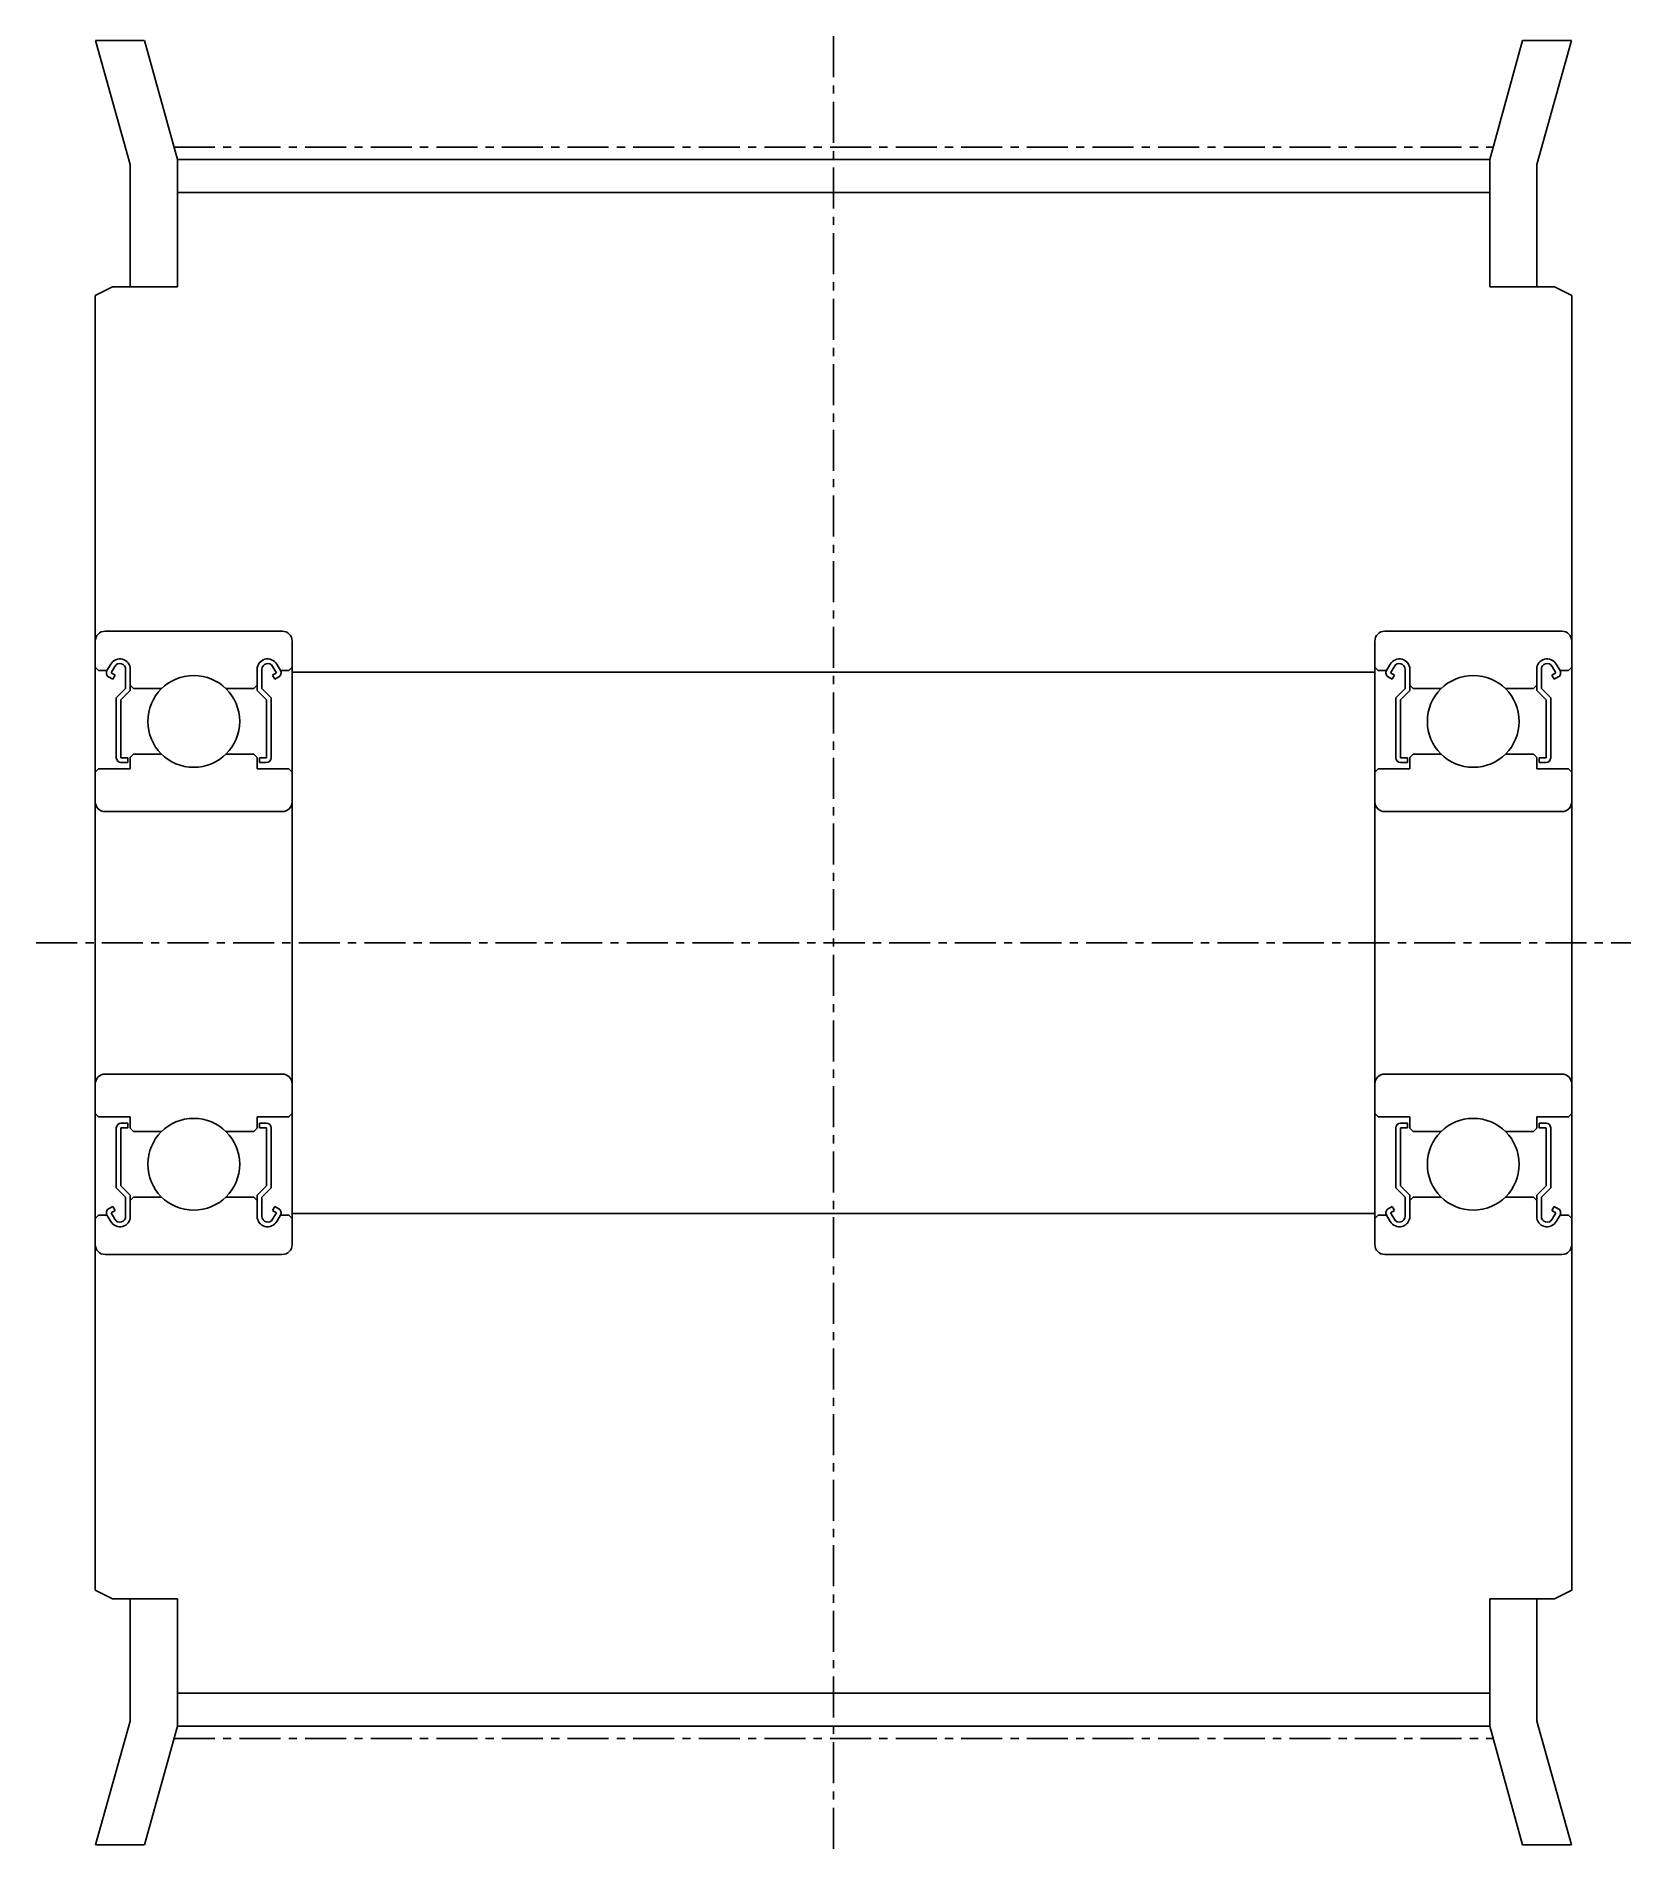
# Model space of a CAD drawing. Extents: x -286 to -13, y -61 to 129.
# Drawn here: x -61.6 to -13, y 74.1 to 129.3 of the extents above; entities outside this region: 2.
import ezdxf

# ---------------------------------------------------------------- set-up
doc = ezdxf.new("R2010")
doc.units = 0
doc.linetypes.add('CENTER', pattern=[2, 1.25, -0.25, 0.25, -0.25])
doc.layers.get('0').update_dxf_attribs({"linetype": 'CONTINUOUS'})
doc.layers.add('CENTER', color=1, linetype='CENTER')

msp = doc.modelspace()

# ---------------------------------------------------------------- linework, layer by layer
for p, q in [((-59.752, 129.172), (-58.695, 125.395)), ((-59.752, 129.172), (-58.261, 129.172)), ((-58.26, 129.172), (-57.255, 125.547)), ((-17.255, 125.547), (-16.251, 129.172)), ((-16.251, 129.172), (-14.76, 129.172)), ((-14.759, 129.172), (-15.815, 125.395)), ((-57.255, 125.547), (-17.255, 125.547)), ((-57.255, 121.672), (-57.255, 125.547)), ((-17.255, 121.672), (-17.255, 125.547)), ((-58.695, 121.672), (-58.695, 125.395)), ((-15.815, 121.672), (-15.815, 125.395)), ((-57.255, 124.542), (-17.255, 124.542)), ((-59.755, 121.402), (-59.235, 121.672)), ((-59.235, 121.672), (-57.255, 121.672)), ((-17.255, 121.672), (-15.275, 121.672)), ((-15.275, 121.672), (-14.755, 121.402)), ((-59.755, 81.942), (-59.755, 121.402)), ((-14.755, 81.942), (-14.755, 121.402)), ((-59.455, 111.172), (-54.055, 111.172)), ((-15.055, 111.172), (-20.455, 111.172)), ((-59.755, 110.872), (-59.755, 101.672)), ((-53.755, 110.872), (-53.755, 101.672)), ((-20.755, 110.872), (-20.755, 101.672)), ((-14.755, 110.872), (-14.755, 101.672)), ((-59.755, 110.072), (-59.655, 109.972)), ((-59.655, 109.972), (-59.4, 109.972)), ((-59.4, 109.972), (-59.284, 110.168)), ((-59.276, 109.901), (-59.16, 110.097)), ((-58.831, 110.008), (-58.831, 109.422)), ((-58.688, 110.008), (-58.688, 109.363)), ((-54.822, 110.008), (-54.822, 109.363)), ((-54.68, 110.008), (-54.68, 109.422)), ((-54.234, 109.901), (-54.35, 110.097)), ((-54.111, 109.972), (-54.227, 110.168)), ((-53.855, 109.972), (-54.111, 109.972)), ((-53.755, 110.072), (-53.855, 109.972)), ((-20.755, 110.072), (-20.655, 109.972)), ((-20.655, 109.972), (-20.4, 109.972)), ((-20.4, 109.972), (-20.284, 110.168)), ((-20.276, 109.901), (-20.16, 110.097)), ((-19.831, 110.008), (-19.831, 109.422)), ((-19.688, 110.008), (-19.688, 109.363)), ((-15.822, 110.008), (-15.822, 109.363)), ((-15.68, 110.008), (-15.68, 109.422)), ((-15.234, 109.901), (-15.35, 110.097)), ((-15.111, 109.972), (-15.227, 110.168)), ((-14.855, 109.972), (-15.111, 109.972)), ((-14.755, 110.072), (-14.855, 109.972)), ((-59.348, 109.778), (-59.224, 109.706)), ((-59.153, 109.83), (-59.276, 109.901)), ((-59.224, 109.706), (-59.153, 109.83)), ((-58.831, 109.422), (-59.115, 109.137)), ((-58.688, 109.522), (-58.588, 109.422)), ((-58.588, 109.422), (-57.735, 109.422)), ((-54.922, 109.422), (-55.775, 109.422)), ((-54.822, 109.522), (-54.922, 109.422)), ((-54.68, 109.422), (-54.395, 109.137)), ((-54.357, 109.83), (-54.234, 109.901)), ((-54.286, 109.706), (-54.357, 109.83)), ((-54.163, 109.778), (-54.286, 109.706)), ((-20.755, 109.922), (-53.755, 109.922)), ((-20.348, 109.778), (-20.224, 109.706)), ((-20.153, 109.83), (-20.276, 109.901)), ((-20.224, 109.706), (-20.153, 109.83)), ((-19.831, 109.422), (-20.115, 109.137)), ((-19.688, 109.522), (-19.588, 109.422)), ((-19.588, 109.422), (-18.735, 109.422)), ((-15.922, 109.422), (-16.775, 109.422)), ((-15.822, 109.522), (-15.922, 109.422)), ((-15.68, 109.422), (-15.395, 109.137)), ((-15.357, 109.83), (-15.234, 109.901)), ((-15.286, 109.706), (-15.357, 109.83)), ((-15.163, 109.778), (-15.286, 109.706)), ((-59.115, 109.137), (-59.115, 107.314)), ((-58.688, 109.363), (-58.973, 109.078)), ((-58.973, 107.314), (-58.973, 109.078)), ((-54.822, 109.363), (-54.537, 109.078)), ((-54.537, 107.314), (-54.537, 109.078)), ((-54.395, 109.137), (-54.395, 107.314)), ((-20.115, 109.137), (-20.115, 107.314)), ((-19.688, 109.363), (-19.973, 109.078)), ((-19.973, 107.314), (-19.973, 109.078)), ((-15.822, 109.363), (-15.537, 109.078)), ((-15.537, 107.314), (-15.537, 109.078)), ((-15.395, 109.137), (-15.395, 107.314)), ((-53.755, 108.572), (-53.755, 108.572)), ((-20.755, 108.572), (-20.755, 108.572)), ((-58.76, 107.314), (-58.973, 107.314)), ((-58.76, 107.172), (-58.76, 107.314)), ((-58.688, 107.322), (-58.588, 107.422)), ((-58.688, 106.972), (-58.688, 107.322)), ((-58.588, 107.422), (-57.735, 107.422)), ((-54.922, 107.422), (-55.775, 107.422)), ((-54.822, 107.322), (-54.922, 107.422)), ((-54.822, 106.972), (-54.822, 107.322)), ((-54.751, 107.314), (-54.537, 107.314)), ((-54.751, 107.172), (-54.751, 107.314)), ((-19.76, 107.314), (-19.973, 107.314)), ((-19.76, 107.172), (-19.76, 107.314)), ((-19.688, 107.322), (-19.588, 107.422)), ((-19.688, 106.972), (-19.688, 107.322)), ((-19.588, 107.422), (-18.735, 107.422)), ((-15.922, 107.422), (-16.775, 107.422)), ((-15.822, 107.322), (-15.922, 107.422)), ((-15.822, 106.972), (-15.822, 107.322)), ((-15.751, 107.314), (-15.537, 107.314)), ((-15.751, 107.172), (-15.751, 107.314)), ((-59.755, 106.872), (-59.655, 106.972)), ((-59.655, 106.972), (-58.688, 106.972)), ((-58.973, 107.172), (-58.76, 107.172)), ((-53.855, 106.972), (-54.822, 106.972)), ((-54.537, 107.172), (-54.751, 107.172)), ((-53.755, 106.872), (-53.855, 106.972)), ((-20.755, 106.872), (-20.655, 106.972)), ((-20.655, 106.972), (-19.688, 106.972)), ((-19.973, 107.172), (-19.76, 107.172)), ((-14.855, 106.972), (-15.822, 106.972)), ((-15.537, 107.172), (-15.751, 107.172)), ((-14.755, 106.872), (-14.855, 106.972)), ((-53.755, 106.272), (-53.755, 106.272)), ((-20.755, 106.272), (-20.755, 106.272)), ((-54.055, 105.672), (-59.455, 105.672)), ((-20.455, 105.672), (-15.055, 105.672)), ((-59.755, 92.472), (-59.755, 101.672)), ((-53.755, 92.472), (-53.755, 101.672)), ((-20.755, 92.472), (-20.755, 101.672)), ((-14.755, 92.472), (-14.755, 101.672)), ((-54.055, 97.672), (-59.455, 97.672)), ((-20.455, 97.672), (-15.055, 97.672)), ((-59.755, 96.472), (-59.655, 96.372)), ((-59.655, 96.372), (-58.688, 96.372)), ((-58.973, 96.172), (-58.76, 96.172)), ((-58.76, 96.172), (-58.76, 96.03)), ((-58.688, 96.372), (-58.688, 96.022)), ((-54.822, 96.372), (-54.822, 96.022)), ((-53.855, 96.372), (-54.822, 96.372)), ((-54.751, 96.172), (-54.751, 96.03)), ((-54.537, 96.172), (-54.751, 96.172)), ((-53.755, 96.472), (-53.855, 96.372)), ((-20.755, 96.472), (-20.655, 96.372)), ((-20.655, 96.372), (-19.688, 96.372)), ((-19.973, 96.172), (-19.76, 96.172)), ((-19.76, 96.172), (-19.76, 96.03)), ((-19.688, 96.372), (-19.688, 96.022)), ((-14.855, 96.372), (-15.822, 96.372)), ((-15.822, 96.372), (-15.822, 96.022)), ((-15.537, 96.172), (-15.751, 96.172)), ((-15.751, 96.172), (-15.751, 96.03)), ((-14.755, 96.472), (-14.855, 96.372)), ((-59.115, 94.206), (-59.115, 96.03)), ((-58.973, 96.03), (-58.973, 94.265)), ((-58.76, 96.03), (-58.973, 96.03)), ((-58.688, 96.022), (-58.588, 95.922)), ((-58.588, 95.922), (-57.735, 95.922)), ((-54.922, 95.922), (-55.775, 95.922)), ((-54.822, 96.022), (-54.922, 95.922)), ((-54.751, 96.03), (-54.537, 96.03)), ((-54.537, 96.03), (-54.537, 94.265)), ((-54.395, 94.206), (-54.395, 96.03)), ((-20.115, 94.206), (-20.115, 96.03)), ((-19.973, 96.03), (-19.973, 94.265)), ((-19.76, 96.03), (-19.973, 96.03)), ((-19.688, 96.022), (-19.588, 95.922)), ((-19.588, 95.922), (-18.735, 95.922)), ((-15.922, 95.922), (-16.775, 95.922)), ((-15.822, 96.022), (-15.922, 95.922)), ((-15.751, 96.03), (-15.537, 96.03)), ((-15.537, 96.03), (-15.537, 94.265)), ((-15.395, 94.206), (-15.395, 96.03)), ((-58.831, 93.922), (-59.115, 94.206)), ((-58.688, 93.981), (-58.973, 94.265)), ((-58.688, 93.335), (-58.688, 93.981)), ((-54.822, 93.981), (-54.537, 94.265)), ((-54.822, 93.335), (-54.822, 93.981)), ((-54.68, 93.922), (-54.395, 94.206)), ((-19.831, 93.922), (-20.115, 94.206)), ((-19.688, 93.981), (-19.973, 94.265)), ((-19.688, 93.335), (-19.688, 93.981)), ((-15.822, 93.981), (-15.537, 94.265)), ((-15.822, 93.335), (-15.822, 93.981)), ((-15.68, 93.922), (-15.395, 94.206)), ((-59.755, 93.272), (-59.655, 93.372)), ((-59.655, 93.372), (-59.4, 93.372)), ((-59.4, 93.372), (-59.284, 93.176)), ((-59.348, 93.566), (-59.224, 93.637)), ((-59.153, 93.514), (-59.276, 93.443)), ((-59.276, 93.443), (-59.16, 93.247)), ((-59.224, 93.637), (-59.153, 93.514)), ((-58.831, 93.335), (-58.831, 93.922)), ((-58.688, 93.822), (-58.588, 93.922)), ((-58.588, 93.922), (-57.735, 93.922)), ((-54.922, 93.922), (-55.775, 93.922)), ((-54.822, 93.822), (-54.922, 93.922)), ((-54.68, 93.335), (-54.68, 93.922)), ((-54.286, 93.637), (-54.357, 93.514)), ((-54.357, 93.514), (-54.234, 93.443)), ((-54.234, 93.443), (-54.35, 93.247)), ((-54.163, 93.566), (-54.286, 93.637)), ((-54.111, 93.372), (-54.227, 93.176)), ((-53.855, 93.372), (-54.111, 93.372)), ((-53.755, 93.272), (-53.855, 93.372)), ((-20.755, 93.422), (-53.755, 93.422)), ((-20.755, 93.272), (-20.655, 93.372)), ((-20.655, 93.372), (-20.4, 93.372)), ((-20.4, 93.372), (-20.284, 93.176)), ((-20.348, 93.566), (-20.224, 93.637)), ((-20.153, 93.514), (-20.276, 93.443)), ((-20.276, 93.443), (-20.16, 93.247)), ((-20.224, 93.637), (-20.153, 93.514)), ((-19.831, 93.335), (-19.831, 93.922)), ((-19.688, 93.822), (-19.588, 93.922)), ((-19.588, 93.922), (-18.735, 93.922)), ((-15.922, 93.922), (-16.775, 93.922)), ((-15.822, 93.822), (-15.922, 93.922)), ((-15.68, 93.335), (-15.68, 93.922)), ((-15.286, 93.637), (-15.357, 93.514)), ((-15.357, 93.514), (-15.234, 93.443)), ((-15.234, 93.443), (-15.35, 93.247)), ((-15.163, 93.566), (-15.286, 93.637)), ((-15.111, 93.372), (-15.227, 93.176)), ((-14.855, 93.372), (-15.111, 93.372)), ((-14.755, 93.272), (-14.855, 93.372)), ((-59.455, 92.172), (-54.055, 92.172)), ((-15.055, 92.172), (-20.455, 92.172)), ((-59.755, 81.942), (-59.235, 81.672)), ((-15.275, 81.672), (-14.755, 81.942)), ((-59.235, 81.672), (-57.255, 81.672)), ((-58.695, 81.672), (-58.695, 77.948)), ((-57.255, 81.672), (-57.255, 77.797)), ((-17.255, 81.672), (-17.255, 77.797)), ((-17.255, 81.672), (-15.275, 81.672)), ((-15.815, 81.672), (-15.815, 77.948)), ((-57.255, 78.802), (-17.255, 78.802)), ((-59.752, 74.172), (-58.695, 77.948)), ((-14.759, 74.172), (-15.815, 77.948)), ((-58.26, 74.172), (-57.255, 77.797)), ((-57.255, 77.797), (-17.255, 77.797)), ((-17.255, 77.797), (-16.251, 74.172)), ((-59.752, 74.172), (-58.261, 74.172)), ((-16.251, 74.172), (-14.76, 74.172))]:
    msp.add_line(p, q)
for centre in [(-56.755, 108.422), (-17.755, 108.422), (-56.755, 94.922), (-17.755, 94.922)]:
    msp.add_circle(centre, 1.4)
for centre, radius, start, end in [((-59.455, 110.872), 0.3, 90, 180), ((-54.055, 110.872), 0.3, 0, 90), ((-20.455, 110.872), 0.3, 90, 180), ((-15.055, 110.872), 0.3, 0, 90), ((-59.276, 109.901), 0.142, 149.9903, 240.0019), ((-59.007, 110.008), 0.319, 0, 150.0003), ((-59.007, 110.008), 0.177, 0, 150.0032), ((-54.503, 110.008), 0.319, 29.9997, 180), ((-54.503, 110.008), 0.177, 29.9968, 180), ((-54.234, 109.901), 0.142, 299.9981, 30.0097), ((-20.276, 109.901), 0.142, 149.9903, 240.0019), ((-20.007, 110.008), 0.319, 0, 150.0003), ((-20.007, 110.008), 0.177, 0, 150.0032), ((-15.503, 110.008), 0.319, 29.9997, 180), ((-15.503, 110.008), 0.177, 29.9968, 180), ((-15.234, 109.901), 0.142, 299.9981, 30.0097), ((-58.973, 107.314), 0.142, 180, 270), ((-54.537, 107.314), 0.142, 270, 359.9999), ((-19.973, 107.314), 0.142, 180, 270), ((-15.537, 107.314), 0.142, 270, 359.9999), ((-59.455, 105.972), 0.3, 180, 270), ((-54.055, 105.972), 0.3, 270, 0), ((-20.455, 105.972), 0.3, 180, 270), ((-15.055, 105.972), 0.3, 270, 0), ((-59.455, 97.372), 0.3, 90, 180), ((-54.055, 97.372), 0.3, 0, 90), ((-20.455, 97.372), 0.3, 90, 180), ((-15.055, 97.372), 0.3, 0, 90), ((-58.973, 96.03), 0.142, 90, 179.9999), ((-54.537, 96.03), 0.142, 0.0001, 90), ((-19.973, 96.03), 0.142, 90, 179.9999), ((-15.537, 96.03), 0.142, 0.0001, 90), ((-59.276, 93.443), 0.142, 119.9981, 210.0097), ((-54.234, 93.443), 0.142, 329.9903, 60.0019), ((-20.276, 93.443), 0.142, 119.9981, 210.0097), ((-15.234, 93.443), 0.142, 329.9903, 60.0019), ((-59.007, 93.335), 0.319, 209.9997, 0), ((-59.007, 93.335), 0.177, 209.9968, 0), ((-54.503, 93.335), 0.319, 180, 330.0003), ((-54.503, 93.335), 0.177, 180, 330.0032), ((-20.007, 93.335), 0.319, 209.9997, 0), ((-20.007, 93.335), 0.177, 209.9968, 0), ((-15.503, 93.335), 0.319, 180, 330.0003), ((-15.503, 93.335), 0.177, 180, 330.0032), ((-59.455, 92.472), 0.3, 180, 270), ((-54.055, 92.472), 0.3, 270, 0), ((-20.455, 92.472), 0.3, 180, 270), ((-15.055, 92.472), 0.3, 270, 0)]:
    msp.add_arc(centre, radius, start, end)
at = {"layer": 'CENTER', "color": 1, "linetype": 'CENTER'}
for p, q in [((-37.255, 129.307), (-37.255, 74.057)), ((-57.36, 125.927), (-17.15, 125.927)), ((-61.555, 101.672), (-12.955, 101.672)), ((-57.36, 77.417), (-17.15, 77.417))]:
    msp.add_line(p, q, dxfattribs=at)

# ---------------------------------------------------------------- texts
at = {"color": 7, "linetype": 'CONTINUOUS'}
for s, p in [('BATFW16-L150-8', (-285.987, -49.998)), ('AATFW16-L150', (-285.987, -60.81))]:
    msp.add_text(s, height=6, dxfattribs=at).set_placement(p)

doc.saveas('drawing.dxf')
